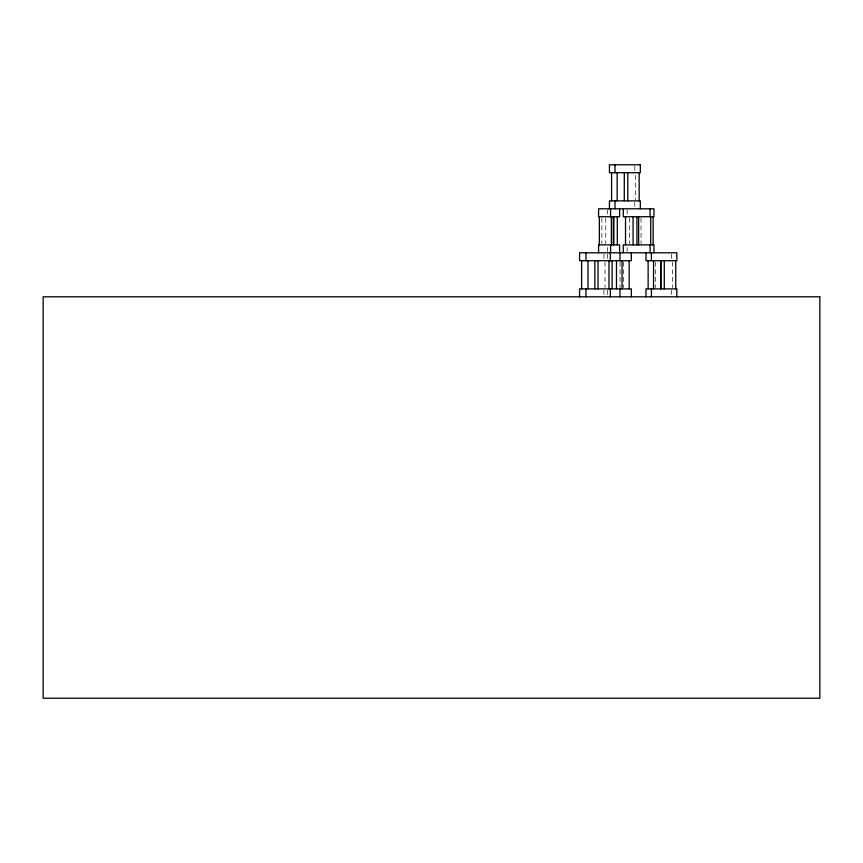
<?xml version="1.0" encoding="UTF-8"?>
<svg xmlns="http://www.w3.org/2000/svg" width="863" height="863" viewBox="0 0 863 863"><rect width="100%" height="100%" fill="white"/><g stroke="black" fill="none" stroke-linecap="round" stroke-linejoin="round"><path stroke-width="0.65" stroke-dasharray="4.32 3.24" d="M672.342 262.061L672.342 287.541M671.425 254.121L671.425 259.396M671.425 290.205L671.425 295.48M655.287 262.061L655.287 287.541M641.047 218.059L641.047 243.539M635.707 175.394L635.707 199.536M634.769 166.106L634.769 171.392M634.769 202.19L634.769 207.476M629.375 218.059L629.375 243.539M627.11 210.119L627.11 214.078M627.11 247.519L627.11 251.478M623.604 262.061L623.604 287.541M620.033 262.061L620.033 287.541M607.595 210.119L607.595 214.078M607.595 247.519L607.595 251.478M607.595 254.121L607.595 259.396M607.595 290.205L607.595 295.48M605.75 218.059L605.75 243.539M605.006 262.061L605.006 287.541M603.917 254.121L603.917 259.396M603.917 290.205L603.917 295.48M601.878 218.059L601.878 243.539"/><path stroke-width="1.29" d="M676.851 296.807L676.851 288.878L645.977 288.878L645.977 296.807M675.74 260.723L675.74 288.878M664.283 260.723L664.283 288.878M660.885 260.723L660.885 288.878M660.713 260.723L660.713 288.878M653.949 252.794L653.949 244.876L623.259 244.876L623.259 252.794M653.55 260.723L653.55 288.878M653.129 216.721L653.129 244.876M651.403 252.794L651.403 260.723M651.403 288.878L651.403 296.807M650.724 216.721L650.724 244.876M650.098 208.792L650.098 216.721M650.098 244.876L650.098 252.794M648.124 260.723L648.124 288.878M645.977 252.794L645.977 260.723L676.851 260.723L676.851 252.794L579.58 252.794L579.58 260.723L631.328 260.723L631.328 252.794M640.324 208.792L640.324 200.874L609.451 200.874L609.451 208.792M639.181 172.708L639.181 200.874M638.642 216.721L638.642 244.876M636.926 216.721L636.926 244.876M633.075 216.721L633.075 244.876M631.328 296.807L631.328 288.878L579.58 288.878L579.58 296.807M629.159 260.723L629.159 288.878M627.789 172.708L627.789 200.874M625.524 216.721L625.524 244.876M624.316 172.708L624.262 200.874M623.259 208.792L623.259 216.721L653.949 216.721L653.949 208.792L598.588 208.792L598.588 216.721L619.602 216.721L619.602 208.792M622.04 260.723L622.04 288.878M619.936 252.794L619.936 260.723M619.936 288.878L619.936 296.807M619.602 252.794L619.602 244.876L598.588 244.876L598.588 252.794M617.304 216.721L617.304 244.876M617.142 172.708L617.142 200.874M616.484 260.723L616.484 288.878M615.006 164.79L615.006 172.708M615.006 200.874L615.006 208.792M613.884 216.721L613.884 244.876M613.248 216.721L613.248 244.876M612.104 260.723L612.104 288.878M611.587 172.708L611.587 200.874M611.349 216.721L611.349 244.876M610.594 208.792L610.594 216.721M610.594 244.876L610.594 252.794M610.292 252.794L610.292 260.723M610.292 288.878L610.292 296.807M608.998 260.723L608.998 288.878M599.343 216.721L599.343 244.876M598.048 260.723L598.048 288.878M594.855 260.723L594.855 288.878M588.005 260.723L588.005 288.878M585.955 252.794L585.955 260.723M585.955 288.878L585.955 296.807M581.63 260.723L581.63 288.878M640.324 164.79L609.451 164.79L609.451 172.708L640.324 172.708L640.324 164.79M819.85 296.807L43.15 296.807L43.15 698.21L819.85 698.21L819.85 296.807"/></g></svg>
